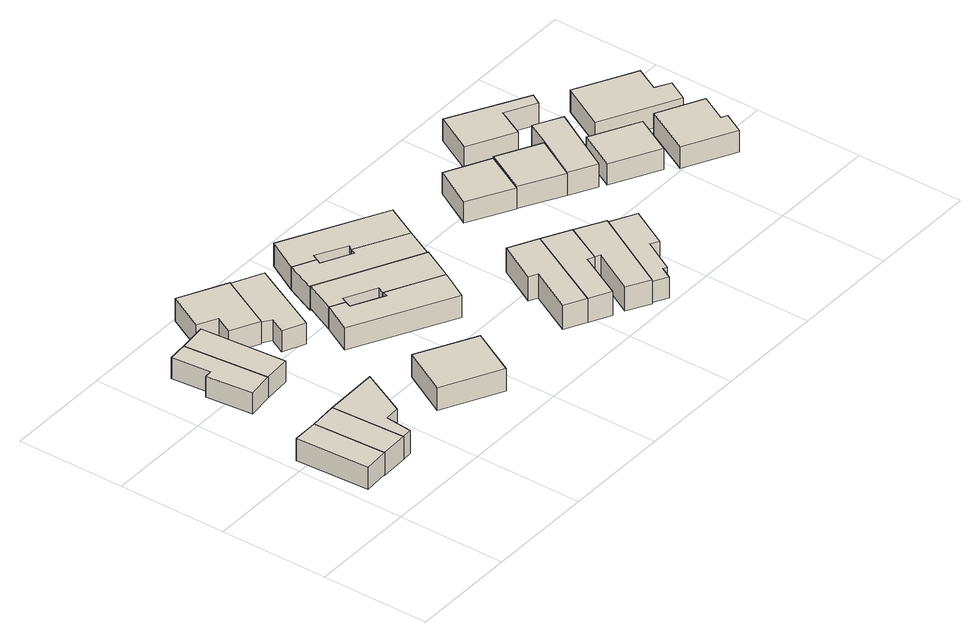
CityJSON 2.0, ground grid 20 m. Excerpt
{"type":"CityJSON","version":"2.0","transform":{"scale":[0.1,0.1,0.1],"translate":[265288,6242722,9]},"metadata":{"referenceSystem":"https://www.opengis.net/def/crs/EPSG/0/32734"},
"CityObjects":{
"building1":{"type":"Building","attributes":{"address":"18 Chapel Street Salt River Cape Town","building":"house","building:levels":"1","footprint":{"type":"Polygon"},"plus_code":"C9XHX8X9+XPW","ground_height":11.04,"building_height":4.1,"roof_height":15.14},"geometry":[{"type":"Solid","lod":"1","boundaries":[[[[0,1,2,3]],[[1,4,5,2]],[[4,6,7,5]],[[6,0,3,7]],[[3,2,5,7]],[[6,4,1,0]]]]}]},
"building2":{"type":"Building","attributes":{"address":"20 Chapel Street Salt River Cape Town","building":"house","building:levels":"1","footprint":{"type":"Polygon"},"plus_code":"C9XRX7XX+XVX","ground_height":10.97,"building_height":4.1,"roof_height":15.07},"geometry":[{"type":"Solid","lod":"1","boundaries":[[[[8,9,3,10]],[[9,11,7,3]],[[11,12,13,7]],[[12,8,10,13]],[[10,3,7,13]],[[12,11,9,8]]]]}]},
"building3":{"type":"Building","attributes":{"address":"22 Chapel Street Salt River Cape Town","building":"house","building:levels":"1","footprint":{"type":"Polygon"},"plus_code":"CCX4XJXQ+XQX","ground_height":10.97,"building_height":4.1,"roof_height":15.07},"geometry":[{"type":"Solid","lod":"1","boundaries":[[[[8,12,13,10]],[[12,14,15,13]],[[14,16,17,15]],[[16,18,19,17]],[[18,20,21,19]],[[20,8,10,21]],[[10,13,15,17,19,21]],[[20,18,16,14,12,8]]]]}]},
"building4":{"type":"Building","attributes":{"address":"Chapel Street Salt River Cape Town","building":"house","building:levels":"1","footprint":{"type":"Polygon"},"plus_code":"C9XRXRX3+XMV","ground_height":10.44,"building_height":4.1,"roof_height":14.54},"geometry":[{"type":"Solid","lod":"1","boundaries":[[[[22,23,24,25]],[[23,26,27,24]],[[26,28,29,27]],[[28,30,31,29]],[[30,32,33,31]],[[32,22,25,33]],[[25,24,27,29,31,33]],[[32,30,28,26,23,22]]]]}]},
"building5":{"type":"Building","attributes":{"address":"Chapel Street Salt River Cape Town","building":"house","building:levels":"1","footprint":{"type":"Polygon"},"plus_code":"CCX3XFXW+X2W","ground_height":10.44,"building_height":4.1,"roof_height":14.54},"geometry":[{"type":"Solid","lod":"1","boundaries":[[[[22,32,33,25]],[[32,34,35,33]],[[34,36,37,35]],[[36,22,25,37]],[[25,33,35,37]],[[36,34,32,22]]]]}]},
"building6":{"type":"Building","attributes":{"address":"24 Addison Road Salt River Cape Town","building":"house","building:levels":"1","footprint":{"type":"Polygon"},"plus_code":"CFX2XJXQ+XGX","ground_height":10.74,"building_height":4.1,"roof_height":14.84},"geometry":[{"type":"Solid","lod":"1","boundaries":[[[[38,39,40,41]],[[39,42,43,40]],[[42,44,45,43]],[[44,38,41,45]],[[41,40,43,45]],[[44,42,39,38]]]]}]},
"building7":{"type":"Building","attributes":{"address":"Chapel Street Salt River Cape Town","building":"house","building:levels":"1","footprint":{"type":"Polygon"},"plus_code":"CCXFXWXM+XXW","ground_height":10.44,"building_height":4.1,"roof_height":14.54},"geometry":[{"type":"Solid","lod":"1","boundaries":[[[[46,47,48,49,50,51]],[[47,52,53,49,48]],[[52,54,55,53]],[[54,56,57,55]],[[56,58,59,57]],[[58,46,51,50,59]],[[50,49,53,55,57,59]],[[58,56,54,52,47,46]]]]}]},
"building8":{"type":"Building","attributes":{"address":"Chapel Street Salt River Cape Town","building":"house","building:levels":"1","footprint":{"type":"Polygon"},"plus_code":"CCXRX5X4+X9W","ground_height":10.29,"building_height":4.1,"roof_height":14.39},"geometry":[{"type":"Solid","lod":"1","boundaries":[[[[60,61,62,51]],[[61,63,64,62]],[[63,65,66,64]],[[65,67,68,66]],[[67,69,70,68]],[[69,60,51,70]],[[51,62,64,66,68,70]],[[69,67,65,63,61,60]]]]}]},
"building9":{"type":"Building","attributes":{"address":"14 Addison Road Salt River Cape Town","building":"house","building:levels":"1","footprint":{"type":"Polygon"},"plus_code":"CFX9XWX8+X9V","ground_height":10.28,"building_height":4.1,"roof_height":14.38},"geometry":[{"type":"Solid","lod":"1","boundaries":[[[[71,72,73,74]],[[72,75,76,73]],[[75,77,78,76]],[[77,79,80,78]],[[79,81,82,80]],[[81,83,84,82]],[[83,85,86,84]],[[85,71,74,86]],[[74,73,76,78,80,82,84,86]],[[85,83,81,79,77,75,72,71]]]]}]},
"building10":{"type":"Building","attributes":{"address":"12 Addison Road Salt River Cape Town","building":"house","building:levels":"1","footprint":{"type":"Polygon"},"plus_code":"CFXJXVXM+XJW","ground_height":10.28,"building_height":4.1,"roof_height":14.38},"geometry":[{"type":"Solid","lod":"1","boundaries":[[[[81,79,80,82]],[[79,87,88,80]],[[87,89,90,88]],[[89,72,73,90]],[[72,71,74,73]],[[71,91,92,93,74]],[[91,94,95,96,93,92]],[[94,81,82,96,95]],[[82,80,88,90,73,74,93,96]],[[94,91,71,72,89,87,79,81]]]]}]},
"building11":{"type":"Building","attributes":{"address":"10 Addison Road Salt River Cape Town","building":"house","building:levels":"1","footprint":{"type":"Polygon"},"plus_code":"CFXMXMXX+XGV","ground_height":10.02,"building_height":4.1,"roof_height":14.12},"geometry":[{"type":"Solid","lod":"1","boundaries":[[[[97,98,99,92]],[[98,100,101,99]],[[100,102,103,101]],[[102,104,105,103]],[[104,106,107,105]],[[106,108,109,107]],[[108,110,95,109]],[[110,97,92,95]],[[92,99,101,103,105,107,109,95]],[[110,108,106,104,102,100,98,97]]]]}]},
"building12":{"type":"Building","attributes":{"address":"8 Addison Road Salt River Cape Town","building":"house","building:levels":"1","footprint":{"type":"Polygon"},"plus_code":"CFXVX6X5+XRV","ground_height":10.02,"building_height":4.1,"roof_height":14.12},"geometry":[{"type":"Solid","lod":"1","boundaries":[[[[98,111,112,99]],[[111,113,114,112]],[[113,108,109,114]],[[108,106,107,109]],[[106,115,116,107]],[[115,117,118,116]],[[117,100,101,118]],[[100,98,99,101]],[[99,112,114,109,107,116,118,101]],[[100,117,115,106,108,113,111,98]]]]}]},
"building13":{"type":"Building","attributes":{"address":"2 Tennyson Street Salt River Cape Town","building":"house","building:levels":"1","footprint":{"type":"Polygon"},"plus_code":"CGX9X4XX+XXX","ground_height":10.47,"building_height":4.1,"roof_height":14.57},"geometry":[{"type":"Solid","lod":"1","boundaries":[[[[119,120,121,122]],[[120,123,124,121]],[[123,125,126,124]],[[125,127,128,126]],[[127,129,130,128]],[[129,119,122,130]],[[122,121,124,126,128,130]],[[129,127,125,123,120,119]]]]}]},
"building14":{"type":"Building","attributes":{"address":"4 Tennyson Street Salt River Cape Town","building":"house","building:levels":"1","footprint":{"type":"Polygon"},"plus_code":"CGXPXMXG+XWX","ground_height":10.46,"building_height":4.1,"roof_height":14.56},"geometry":[{"type":"Solid","lod":"1","boundaries":[[[[131,119,122,132]],[[119,129,130,122]],[[129,133,134,130]],[[133,135,136,134]],[[135,137,138,136]],[[137,131,132,138]],[[132,122,130,134,136,138]],[[137,135,133,129,119,131]]]]}]},
"building15":{"type":"Building","attributes":{"address":"6 Tennyson Street Salt River Cape Town","building":"house","building:levels":"1","footprint":{"type":"Polygon"},"plus_code":"CGXVX7XH+XXX","ground_height":10.46,"building_height":4.1,"roof_height":14.56},"geometry":[{"type":"Solid","lod":"1","boundaries":[[[[139,131,140,132,141,142]],[[131,137,138,132,140]],[[137,143,144,138]],[[143,145,146,144]],[[145,147,148,146]],[[147,139,142,141,148]],[[141,132,138,144,146,148]],[[147,145,143,137,131,139]]]]}]},
"building16":{"type":"Building","attributes":{"address":"8 Tennyson Street Salt River Cape Town","building":"house","building:levels":"1","footprint":{"type":"Polygon"},"plus_code":"CHX6XPXX+XPX","ground_height":10.18,"building_height":4.1,"roof_height":14.28},"geometry":[{"type":"Solid","lod":"1","boundaries":[[[[149,150,151,142]],[[150,152,153,151]],[[152,154,155,153]],[[154,156,157,155]],[[156,158,159,157]],[[158,160,161,159]],[[160,162,163,161]],[[162,149,142,163]],[[142,151,153,155,157,159,161,163]],[[162,160,158,156,154,152,150,149]]]]}]},
"building17":{"type":"Building","attributes":{"address":"1 Tennyson Street Salt River Cape Town","building":"house","building:levels":"1","footprint":{"type":"Polygon"},"plus_code":"CHX4XCX5+XXR","ground_height":9.44,"building_height":4.1,"roof_height":13.54},"geometry":[{"type":"Solid","lod":"1","boundaries":[[[[164,165,166,167]],[[165,168,169,166]],[[168,170,171,169]],[[170,164,167,171]],[[167,166,169,171]],[[170,168,165,164]]]]}]},
"building18":{"type":"Building","attributes":{"address":"3 Tennyson Street Salt River Cape Town","building":"house","building:levels":"1","footprint":{"type":"Polygon"},"plus_code":"CHXGX6X5+XQX","ground_height":9.71,"building_height":4.1,"roof_height":13.81},"geometry":[{"type":"Solid","lod":"1","boundaries":[[[[172,173,174,175,176,171]],[[173,177,178,175,174]],[[177,179,180,178]],[[179,172,171,176,180]],[[176,175,178,180]],[[179,177,173,172]]]]}]},
"building19":{"type":"Building","attributes":{"address":"5 Tennyson Street Salt River Cape Town","building":"house","building:levels":"1","footprint":{"type":"Polygon"},"plus_code":"CHXVX5XR+XPV","ground_height":9.89,"building_height":4.1,"roof_height":13.99},"geometry":[{"type":"Solid","lod":"1","boundaries":[[[[173,181,182,183,184,175]],[[181,185,186,183,182]],[[185,187,188,186]],[[187,177,189,188]],[[177,173,175,184,189]],[[184,183,186,188,189]],[[177,187,185,181,173]]]]}]},
"building20":{"type":"Building","attributes":{"address":"9 Addison Road Salt River Cape Town","building":"house","building:levels":"1","footprint":{"type":"Polygon"},"plus_code":"CHXMXWX3+X4R","ground_height":9.53,"building_height":4.1,"roof_height":13.63},"geometry":[{"type":"Solid","lod":"1","boundaries":[[[[190,191,192,193]],[[191,194,195,192]],[[194,196,197,195]],[[196,198,199,197]],[[198,200,201,199]],[[200,190,193,201]],[[193,192,195,197,199,201]],[[200,198,196,194,191,190]]]]}]},
"building21":{"type":"Building","attributes":{"address":"7 Tennyson Street Salt River Cape Town","building":"house","building:levels":"1","footprint":{"type":"Polygon"},"plus_code":"CJX5XXXG+XXV","ground_height":9.63,"building_height":4.1,"roof_height":13.73},"geometry":[{"type":"Solid","lod":"1","boundaries":[[[[202,203,204,205]],[[203,206,207,204]],[[206,208,209,207]],[[208,202,205,209]],[[205,204,207,209]],[[208,206,203,202]]]]}]},
"building22":{"type":"Building","attributes":{"address":"8 Burns Road Salt River Cape Town","building":"house","building:levels":"1","footprint":{"type":"Polygon"},"plus_code":"CJXPXHX6+XMX","ground_height":9.67,"building_height":4.1,"roof_height":13.77},"geometry":[{"type":"Solid","lod":"1","boundaries":[[[[210,211,212,213]],[[211,214,215,212]],[[214,216,217,215]],[[216,218,219,217]],[[218,220,221,219]],[[220,210,213,221]],[[213,212,215,217,219,221]],[[220,218,216,214,211,210]]]]}]},
"building23":{"type":"Building","attributes":{"address":"6 Salt River Cape Town","building":"house","building:levels":"1","footprint":{"type":"Polygon"},"plus_code":"CJXMX4X7+X5R","ground_height":9.63,"building_height":4.1,"roof_height":13.73},"geometry":[{"type":"Solid","lod":"1","boundaries":[[[[222,223,224,225]],[[223,226,227,224]],[[226,228,229,227]],[[228,230,231,229]],[[230,232,233,231]],[[232,222,225,233]],[[225,224,227,229,231,233]],[[232,230,228,226,223,222]]]]}]}
},
"vertices":[
[54,211,18],[6,210,18],[6,210,61],[54,211,61],[13,73,18],[13,73,61],[60,76,18],[60,76,61],
[106,214,16],[54,211,16],[106,214,61],[60,76,16],[112,78,16],[112,78,61],
[131,79,16],[131,79,61],[136,128,16],[136,128,61],[164,130,16],[164,130,61],[207,216,16],[207,216,61],
[102,504,14],[66,501,14],[66,501,55],[102,504,55],[73,429,14],[73,429,55],[59,428,14],[59,428,55],[68,342,14],[68,342,55],[116,348,14],[116,348,55],
[167,352,14],[167,352,55],[155,510,14],[155,510,55],
[402,145,14],[297,201,14],[297,201,58],[402,145,58],[250,116,14],[250,116,58],[356,60,14],[356,60,58],
[280,547,11],[195,591,11],[195,591,54],[195,591,55],[280,547,55],[280,547,54],[159,522,11],[159,522,55],[194,504,11],[194,504,55],[177,472,11],[177,472,55],[228,446,11],[228,446,55],
[280,547,13],[228,446,13],[228,446,54],[243,435,13],[243,435,54],[228,406,13],[228,406,54],[268,387,13],[268,387,54],[335,520,13],[335,520,54],
[504,289,11],[405,340,11],[405,340,54],[504,289,54],[402,330,11],[402,330,54],[345,360,11],[345,360,54],[350,371,11],[350,371,54],[323,385,11],[323,385,54],[294,331,11],[294,331,54],[474,236,11],[474,236,54],
[355,381,11],[355,381,54],[411,352,11],[411,352,54],[534,347,11],[534,347,51],[534,347,54],[350,441,11],[350,441,51],[350,441,54],
[534,347,6],[562,402,6],[562,402,51],[470,451,6],[470,451,51],[466,441,6],[466,441,51],[411,469,6],[411,469,51],[416,478,6],[416,478,51],[376,498,6],[376,498,51],[350,441,6],
[593,462,6],[593,462,51],[410,558,6],[410,558,51],[421,488,6],[421,488,51],[475,459,6],[475,459,51],
[666,227,9],[614,254,9],[614,254,56],[666,227,56],[574,180,9],[574,180,56],[589,172,9],[589,172,56],[546,91,9],[546,91,56],[584,71,9],[584,71,56],
[716,200,9],[716,200,56],[623,51,9],[623,51,56],[667,134,9],[667,134,56],[679,128,9],[679,128,56],
[768,171,9],[716,200,53],[768,171,56],[768,171,53],[689,124,9],[689,124,56],[644,43,9],[644,43,56],[685,20,9],[685,20,56],
[768,171,12],[685,20,12],[685,20,53],[710,5,12],[710,5,53],[722,27,12],[722,27,53],[729,23,12],[729,23,53],[762,82,12],[762,82,53],[777,74,12],[777,74,53],[816,146,12],[816,146,53],
[804,423,4],[725,464,4],[725,464,45],[804,423,45],[684,390,4],[684,390,45],[763,345,4],[763,345,45],
[763,345,5],[839,303,5],[839,303,45],[839,303,48],[763,345,48],[882,381,5],[882,381,48],[804,423,5],[804,423,48],
[887,277,5],[887,277,48],[887,277,50],[839,303,50],[954,396,5],[954,396,50],[905,423,5],[905,423,50],[882,381,50],
[975,472,4],[838,548,4],[838,548,46],[975,472,46],[799,476,4],[799,476,46],[882,432,4],[882,432,46],[908,482,4],[908,482,46],[963,453,4],[963,453,46],
[1022,292,6],[935,338,6],[935,338,47],[1022,292,47],[898,269,6],[898,269,47],[984,222,6],[984,222,47],
[1114,194,6],[1103,199,6],[1103,199,48],[1114,194,48],[1129,248,6],[1129,248,48],[1048,290,6],[1048,290,48],[1002,203,6],[1002,203,48],[1093,155,6],[1093,155,48],
[1127,376,4],[1020,433,4],[1020,433,47],[1127,376,47],[975,350,4],[975,350,47],[1110,278,4],[1110,278,47],[1131,317,4],[1131,317,47],[1104,332,4],[1104,332,47]
]}
